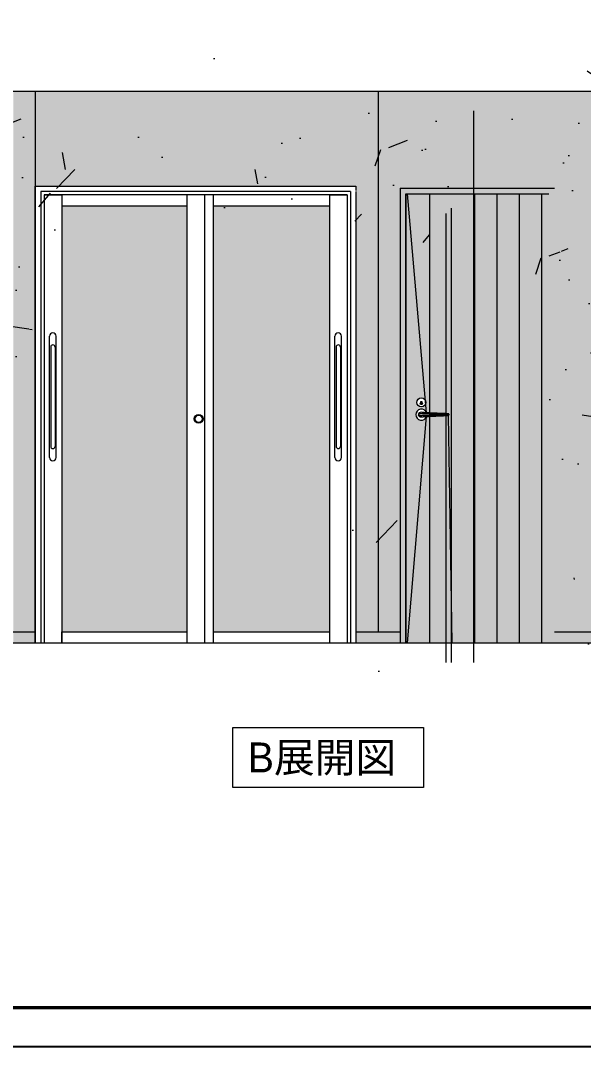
# Model space of a CAD drawing. Header units: millimetres. Extents: x 0 to 1313252738, y -131 to 560100888.
# Drawn here: x 1312675421 to 1312677974, y 559991688 to 559996339 of the extents above; entities that cross this region are included whole.
import ezdxf

# ---------------------------------------------------------------- set-up
doc = ezdxf.new("R2010")
doc.units = ezdxf.units.MM
doc.layers.get('0').update_dxf_attribs({"lineweight": 0})
doc.layers.add('003間仕切り', color=7, linetype='Continuous', lineweight=13)
doc.layers.add('01用紙枠', color=5, linetype='Continuous')
doc.styles.add('onnjuku', font='arial.ttf')
pattern_1 = [(50, (3458.791142463685, -67729.44258916378), (874.4864111808189, -76.5076105867348), [91.43999999999998, -1005.84]), (355, (3458.791142463685, -67729.44258916378), (-169.1684228398528, 917.0728571473683), [73.15199999999999, -804.6748040159997]), (100.4514446999999, (3531.664776063684, -67735.81820596378), (705.3179860336955, 840.5652091785362), [77.71204223999995, -854.8331740799997]), (46.1842, (3458.791142463685, -67485.60258916378), (1301.179396282223, -201.8031740770902), [137.1599999999999, -1508.759999999999]), (96.63555760999989, (3567.222662463684, -67502.41938916378), (1139.539843447214, 1187.645398069063), [116.568111072, -1282.250919168]), (351.1841511700001, (3458.791142463685, -67485.60258916378), (1139.539843511889, 1187.645398010556), [109.727841936, -1207.006713216]), (21, (3580.711142463684, -67546.56258916378), (727.7490780918356, -490.8729512980204), [91.43999999999998, -1005.84]), (326, (3580.711142463684, -67546.56258916378), (296.6497360687059, 884.1022373871323), [73.15199999999999, -804.6719999999997]), (71.45144499999998, (3641.356898943685, -67587.46866868378), (1024.398812537837, 393.2292906523451), [77.71204223999997, -854.8317004799997]), (37.50000000000001, (3458.791142463685, -67729.44258916378), (14.82529560284072, 405.8641865911348), [0, -794.9183999999997, 0, -816.8639999999997, 0, -807.7199999999997]), (7.499999999999999, (3458.791142463685, -67729.44258916378), (320.7343800494675, 480.8667591269735), [0, -465.7343999999998, 0, -776.6303999999997, 0, -307.8479999999999]), (327.5, (3186.909542463684, -67729.44258916378), (650.8348568009826, -27.49797116483252), [0, -304.8, 0, -950.9759999999997, 0, -1261.871999999999]), (317.5, (3064.989542463685, -67729.44258916378), (711.0200706528864, 122.0471569599985), [0, -396.2399999999998, 0, -631.5455999999998, 0, -896.1119999999997])]

msp = doc.modelspace()

# ---------------------------------------------------------------- hatches: boundary and pattern name
at = {"true_color": 0x575757, "transparency": 33554687}
h = msp.add_hatch(color=251, dxfattribs=at)
h.dxf.hatch_style = 1
h.paths.add_polyline_path([(1312675487.389112, 559996018.3802477), (1312675387.389112, 559996018.3802477), (1312675387.389112, 559993518.3802477), (1312675487.389112, 559993518.3802477)])
at = {"true_color": 0xc7c8ca, "transparency": 33554687}
h = msp.add_hatch(dxfattribs=at)
h.set_pattern_fill('AR-CONC', color=9, scale=4.799999999999998)
h.set_pattern_definition(pattern_1)
h.paths.add_polyline_path([(1312675487.389112, 559996018.3802477), (1312675387.389112, 559996018.3802477), (1312675387.389112, 559993568.3802478), (1312675487.389112, 559993568.3802478)])
at = {"true_color": 0x575757, "transparency": 33554687}
h = msp.add_hatch(color=251, dxfattribs=at)
h.dxf.hatch_style = 1
h.paths.add_polyline_path([(1312676941.764112, 559996018.3802477), (1312675487.389112, 559996018.3802477), (1312675487.389112, 559995588.3802478), (1312676941.764112, 559995588.3802478)])
h.paths.add_polyline_path([(1312677042.389112, 559996018.3802477), (1312676941.764112, 559996018.3802477), (1312676941.764112, 559993518.3802477), (1312677042.389112, 559993518.3802477)])
h.paths.add_polyline_path([(1312677942.389111, 559996018.3802477), (1312677042.389112, 559996018.3802477), (1312677042.389112, 559993518.3802477), (1312677142.998455, 559993518.3802477), (1312677142.998455, 559995578.3802477), (1312677842.38548, 559995578.3802477), (1312677842.38548, 559993518.3802477), (1312677942.389112, 559993518.3802477)])
h.paths.add_polyline_path([(1312680132.389112, 559996018.3802477), (1312677942.389111, 559996018.3802477), (1312677942.389112, 559993518.3802477), (1312680132.389112, 559993518.3802477)])
at = {"true_color": 0xc7c8ca, "transparency": 33554687}
h = msp.add_hatch(dxfattribs=at)
h.set_pattern_fill('AR-CONC', color=9, scale=4.799999999999998)
h.set_pattern_definition(pattern_1)
h.paths.add_polyline_path([(1312677042.389112, 559996018.3802477), (1312675487.389112, 559996018.3802477), (1312675487.389112, 559993518.3802477), (1312675487.389112, 559995588.3802478), (1312676941.764112, 559995588.3802478), (1312676941.764112, 559993568.3802477), (1312677042.389112, 559993568.3802477)])
h.paths.add_polyline_path([(1312677942.389111, 559996018.3802477), (1312677042.389112, 559996018.3802477), (1312677042.389112, 559993568.3802477), (1312677142.998455, 559993568.3802477), (1312677142.998455, 559995578.3802477), (1312677842.38548, 559995578.3802477), (1312677842.38548, 559993518.3802477), (1312677942.389112, 559993518.3802477)])
h.paths.add_polyline_path([(1312680132.389112, 559996018.3802477), (1312677942.389111, 559996018.3802477), (1312677942.389112, 559993568.3802477), (1312680132.389112, 559993568.3802477)])
at = {"true_color": 0xbb8a63, "transparency": 33554582}
h = msp.add_hatch(color=23, dxfattribs=at)
h.dxf.hatch_style = 1
h.paths.add_polyline_path([(1312677842.38548, 559995578.3802477), (1312677142.998455, 559995578.3802477), (1312677142.998455, 559993518.3802477), (1312677167.998455, 559993518.3802477), (1312677167.998455, 559995553.3802477), (1312677817.38548, 559995553.3802477), (1312677817.38548, 559993518.3802477), (1312677842.38548, 559993518.3802477)])
h = msp.add_hatch(color=23, dxfattribs=at)
h.dxf.hatch_style = 1
h.paths.add_polyline_path([(1312677817.38548, 559995553.3802477), (1312677167.998455, 559995553.3802477), (1312677167.998455, 559993518.3802477), (1312677817.38548, 559993518.3802477)])
h.paths.add_polyline_path([(1312677258.433168, 559994607.9571563, -1), (1312677218.433168, 559994607.9571563, -1)], flags=16)
h.paths.add_polyline_path([(1312677239.433168, 559994605.8112589), (1312677239.433168, 559994599.1030539, 0.3316792783876068), (1312677241.933168, 559994602.4571563, 0.3316792783876068)], flags=0)
h.paths.add_polyline_path([(1312677240.933147, 559994609.8571703, -0.6035845926746408), (1312677238.433157, 559994606.2071565, -0.4142143927966914), (1312677242.183168, 559994602.4571565, -1), (1312677234.683168, 559994602.4571565, -0.5245285834418827), (1312677238.433154, 559994607.3571703, -0.4142143927967002), (1312677235.933147, 559994609.8571703, -1)], flags=0)
edge = h.paths.add_edge_path(flags=16)
edge.add_spline(control_points=[(1312677361.618057, 559994555.9942942), (1312677361.627463, 559994555.9933916), (1312677361.650796, 559994555.9911526), (1312677361.721091, 559994555.982617), (1312677361.846525, 559994555.9615244), (1312677362.019581, 559994555.9183704), (1312677362.22895, 559994555.8426356), (1312677362.459982, 559994555.7269137), (1312677362.694007, 559994555.5609086), (1312677362.858204, 559994555.4214735), (1312677362.928396, 559994555.328081), (1312677362.9356, 559994555.3184953)], knot_values=[0, 0, 0, 0, 0.0366608344931706, 0.0909421271622541, 0.1725750643965905, 0.2889107491853134, 0.4317694376781979, 0.595746282723437, 0.7780873161327286, 0.9772231411986574, 1, 1, 1, 1], degree=3, periodic=0)
edge.add_line((1312677363.433139, 559994554.9342049), (1312677363.433139, 559994549.9168619))
edge.add_spline(control_points=[(1312677362.84557, 559994549.5046246), (1312677362.833165, 559994549.4902438), (1312677362.720995, 559994549.3602046), (1312677362.478001, 559994549.1973819), (1312677362.158512, 559994549.0416318), (1312677361.908424, 559994548.9675499), (1312677361.736626, 559994548.9362174), (1312677361.652222, 559994548.9259717), (1312677361.63138, 559994548.9240521), (1312677361.62521, 559994548.923484)], knot_values=[0, 0, 0, 0, 0.0396979217515084, 0.3589742279898601, 0.5991347982222562, 0.7833594766537747, 0.9036591142798254, 0.9714798390404108, 1, 1, 1, 1], degree=3, periodic=0)
edge.add_spline(control_points=[(1312677361.62521, 559994548.923484), (1312677361.275332, 559994548.903116), (1312677361.1175, 559994548.8954233), (1312677360.974181, 559994548.8866813), (1312677360.721949, 559994548.8718653), (1312677360.543678, 559994548.860979), (1312677360.293073, 559994548.8453672), (1312677360.028289, 559994548.8283393), (1312677359.669016, 559994548.8047428), (1312677358.802252, 559994548.7479028), (1312677357.692356, 559994548.6772513), (1312677356.224665, 559994548.5882101), (1312677354.890716, 559994548.5103191), (1312677353.404283, 559994548.426813), (1312677351.783472, 559994548.3392144), (1312677350.144611, 559994548.2537805), (1312677348.633255, 559994548.1772833), (1312677347.397434, 559994548.1161141), (1312677346.361318, 559994548.0656277), (1312677345.380066, 559994548.0183973), (1312677344.263819, 559994547.9653491), (1312677343.019875, 559994547.9070275), (1312677341.772634, 559994547.8492973), (1312677340.651696, 559994547.7979513), (1312677339.651807, 559994547.7525076), (1312677338.67927, 559994547.7085904), (1312677337.609666, 559994547.6605854), (1312677336.386919, 559994547.606041), (1312677334.981779, 559994547.543755), (1312677333.39158, 559994547.4737102), (1312677331.652972, 559994547.3975874), (1312677329.146951, 559994547.28844), (1312677326.022772, 559994547.1532333), (1312677322.401836, 559994546.9970733), (1312677319.024127, 559994546.8512082), (1312677315.767069, 559994546.7102518), (1312677311.831673, 559994546.5396211), (1312677307.087508, 559994546.3333935), (1312677301.507671, 559994546.0900465), (1312677295.744719, 559994545.8378488), (1312677290.127695, 559994545.5911499), (1312677284.70664, 559994545.3522234), (1312677279.600233, 559994545.1264111), (1312677274.873028, 559994544.9166619), (1312677270.581548, 559994544.725662), (1312677267.31319, 559994544.579797), (1312677264.766195, 559994544.4658946), (1312677263.240322, 559994544.397559), (1312677262.350521, 559994544.3576846), (1312677262.080132, 559994544.3455635)], knot_values=[0.2787090509635501, 0.2787090509635501, 0.2787090509635501, 0.2787090509635501, 0.2823170019782537, 0.2886702025896577, 0.2954723345495865, 0.302581773644538, 0.3065771552882976, 0.3101872081830765, 0.3135672909942737, 0.3169707180380535, 0.3316119760618022, 0.3408877368159605, 0.3509697131256757, 0.3619534717127302, 0.3739399860799693, 0.3863522965750849, 0.3972123660425816, 0.4062489096876016, 0.4126151020588888, 0.4191285851693502, 0.4269507417716873, 0.4361197046621483, 0.445258653655404, 0.4530940773970264, 0.4595800326028823, 0.466164239434489, 0.4734217713265965, 0.4819210901946358, 0.4916792542550049, 0.5027133144526404, 0.5150386325000589, 0.5278587628731279, 0.5548372541665052, 0.580001741062422, 0.6032306062063143, 0.6253088329038773, 0.6480057366469842, 0.6854894721900361, 0.7246015538013884, 0.7649466875960598, 0.8063759153015672, 0.8424500226884504, 0.8786195669506074, 0.913334744566612, 0.9413173052519956, 0.9682318370654934, 0.9814874257044812, 0.9943743497679421, 1, 1, 1, 1], degree=3, periodic=0)
edge.add_arc((1312677238.433139, 559994552.4584981), 25.00000009042981, 18.936298321228378, 341.0636612440524, ccw=False)
edge.add_spline(control_points=[(1312677262.080138, 559994560.5714161), (1312677263.163117, 559994560.5228568), (1312677265.824401, 559994560.4037173), (1312677270.136026, 559994560.2111468), (1312677275.091594, 559994559.9905986), (1312677280.263494, 559994559.7612027), (1312677285.557618, 559994559.5272068), (1312677291.406924, 559994559.2695608), (1312677297.673988, 559994558.9945678), (1312677304.288135, 559994558.7055397), (1312677310.636933, 559994558.4291829), (1312677315.877474, 559994558.2019143), (1312677320.175764, 559994558.0160068), (1312677323.725212, 559994557.8628638), (1312677327.528028, 559994557.6987401), (1312677331.095295, 559994557.5439191), (1312677334.212459, 559994557.4073132), (1312677336.67853, 559994557.2981083), (1312677338.813209, 559994557.2025111), (1312677340.837902, 559994557.1107137), (1312677342.981484, 559994557.0120202), (1312677345.362497, 559994556.8999476), (1312677347.553369, 559994556.7936039), (1312677349.460784, 559994556.6980691), (1312677351.0798, 559994556.614688), (1312677352.73652, 559994556.5265123), (1312677354.432317, 559994556.4326661), (1312677356.10416, 559994556.3360019), (1312677357.519486, 559994556.2500424), (1312677358.592652, 559994556.1822339), (1312677359.377175, 559994556.1314973), (1312677360.072726, 559994556.0860049), (1312677360.416499, 559994556.0640564), (1312677360.672098, 559994556.048136), (1312677360.884641, 559994556.03526), (1312677361.085069, 559994556.024041), (1312677361.174834, 559994556.0183076), (1312677361.295406, 559994556.0126917), (1312677361.618057, 559994555.9942942)], knot_values=[0, 0, 0, 0, 0.0227886950864748, 0.0560132905497112, 0.0908950971508266, 0.1274306819734849, 0.165420164177103, 0.2030559417090828, 0.2514823428818398, 0.2983953986810849, 0.3433204599579821, 0.3859421644491018, 0.4091768997244799, 0.4340568245009968, 0.4607725358702633, 0.489178508687844, 0.5090633651188576, 0.5263722338320967, 0.5411481401996714, 0.5541282814902619, 0.5691818261893373, 0.5865611853836479, 0.6047178723486634, 0.6161622195225961, 0.6278766189463081, 0.6401145487936541, 0.6528141819885782, 0.665910305529775, 0.6780610315749618, 0.6857536884412285, 0.6924036515167536, 0.698417491840605, 0.7054190856173176, 0.7108139990989962, 0.7161831413760938, 0.7214412895385774, 0.7267346285394848, 0.7282118825091429, 0.7282118825091429, 0.7282118825091429, 0.7282118825091429], degree=3, periodic=0)
edge = h.paths.add_edge_path(flags=16)
edge.add_spline(control_points=[(1312677224.933205, 559994555.2780058), (1312677224.933174, 559994555.2741368), (1312677224.933153, 559994555.2702658), (1312677224.933144, 559994555.2663932)], knot_values=[0.9870923865814654, 0.9870923865814654, 0.9870923865814654, 0.9870923865814654, 0.9961924235580546, 0.9961924235580546, 0.9961924235580546, 0.9961924235580546], degree=3, periodic=0)
edge.add_spline(control_points=[(1312677224.933139, 559994555.3276453), (1312677224.931275, 559994555.3236756), (1312677224.92932, 559994555.3195108), (1312677224.933518, 559994555.3108925), (1312677224.933725, 559994555.3104793)], knot_values=[0.606881078188021, 0.606881078188021, 0.606881078188021, 0.606881078188021, 0.9815917706273896, 0.9999999999999998, 0.9999999999999998, 0.9999999999999998, 0.9999999999999998], degree=3, periodic=0)
edge.add_line((1312677224.933139, 559994555.3127136), (1312677224.933139, 559994555.2779161))
edge.add_spline(control_points=[(1312677224.933144, 559994555.2663933), (1312677224.933143, 559994555.2663944), (1312677224.925482, 559994555.2706506), (1312677224.930017, 559994555.274397), (1312677224.933183, 559994555.2779808), (1312677224.933205, 559994555.2780058)], knot_values=[0.1677729252827684, 0.1677729252827684, 0.1677729252827684, 0.1677729252827684, 0.1677958727468191, 0.2592945470190888, 0.2599375736149136, 0.2599375736149136, 0.2599375736149136, 0.2599375736149136], degree=3, periodic=0)
h.paths.add_polyline_path([(1312677243.183139, 559994602.45718, -1), (1312677233.683139, 559994602.45718, -1)], flags=0)
edge = h.paths.add_edge_path(flags=0)
edge.add_spline(control_points=[(1312677241.525013, 559994542.425851), (1312677241.527698, 559994542.4265873), (1312677241.58456, 559994542.4421772), (1312677241.371088, 559994542.4073462), (1312677240.872559, 559994542.3380518), (1312677240.066295, 559994542.2567635), (1312677239.089089, 559994542.210592), (1312677238.031025, 559994542.2154425), (1312677237.01765, 559994542.2674164), (1312677236.167761, 559994542.3398046), (1312677235.571816, 559994542.3965871), (1312677235.290262, 559994542.405667), (1312677235.360989, 559994542.3505188), (1312677235.779404, 559994542.2427392), (1312677236.488248, 559994542.1236664), (1312677237.404772, 559994542.0317429), (1312677238.0903, 559994542.0293231), (1312677238.433139, 559994542.0281128)], knot_values=[0, 0, 0, 0, 0.0035477413769559, 0.0751312596481556, 0.146867819244235, 0.2179130773557468, 0.2886873550605367, 0.359981299035395, 0.4317240386270504, 0.5030398712921657, 0.5735936678978727, 0.644304355268151, 0.7161376993519242, 0.7883910456414966, 0.8595047763126807, 0.9297369107220655, 1, 1, 1, 1], degree=3, periodic=0)
edge.add_arc((1312677238.050327, 559994557.7485446), 15.79004613069576, 255.6678066370236, 284.4383774481003, ccw=False)
at = {"true_color": 0x4f3717, "transparency": 33554687}
h = msp.add_hatch(dxfattribs=at)
h.set_pattern_fill('_USER', color=39, scale=100, angle=89, pattern_type=0)
h.set_pattern_definition([(89, (3458.791142463685, -67729.44258916378), (-99.98476951563913, 1.745240643728337), [])])
h.paths.add_polyline_path([(1312677817.38548, 559995553.3802477), (1312677167.998455, 559995553.3802477), (1312677167.998455, 559993518.3802477), (1312677817.38548, 559993518.3802477)])
h.paths.add_polyline_path([(1312677258.433168, 559994607.9571563, -1), (1312677218.433168, 559994607.9571563, -1)], flags=16)
edge = h.paths.add_edge_path(flags=0)
edge.add_spline(control_points=[(1312677232.933139, 559994549.2121123), (1312677233.013344, 559994549.2012407), (1312677233.094417, 559994549.195918), (1312677233.25654, 559994549.1969295), (1312677233.499724, 559994549.1984504), (1312677234.067153, 559994549.2020249), (1312677235.202011, 559994549.2092786), (1312677237.471725, 559994549.2242186), (1312677242.011138, 559994549.2559441), (1312677245.902034, 559994549.2867336), (1312677253.683774, 559994549.3543931), (1312677258.871537, 559994549.4079975), (1312677274.434381, 559994549.5990324), (1312677284.809075, 559994549.7664639), (1312677300.371203, 559994550.010829), (1312677305.558579, 559994550.092243), (1312677315.933462, 559994550.2463431), (1312677321.120967, 559994550.3191048), (1312677331.496007, 559994550.4625958), (1312677336.683544, 559994550.5331774), (1312677347.058504, 559994550.6823107), (1312677352.245935, 559994550.7603303), (1312677357.433139, 559994550.8523839)], knot_values=[0, 0, 0, 0, 0.001953125, 0.001953125, 0.00390625, 0.0078125, 0.015625, 0.03125, 0.0625, 0.125, 0.125, 0.2500000000000001, 0.2500000000000001, 0.5000000000000001, 0.5000000000000001, 0.6250000000000001, 0.6250000000000001, 0.75, 0.75, 0.875, 0.875, 1, 1, 1, 1], degree=3, periodic=0)
edge.add_spline(control_points=[(1312677357.433139, 559994550.8523839), (1312677357.829283, 559994550.8570708), (1312677358.22112, 559994550.8605853), (1312677358.99623, 559994550.8663347), (1312677359.373445, 559994550.8685282), (1312677359.914473, 559994550.8715135), (1312677360.0912, 559994550.8724592), (1312677360.437309, 559994550.8743545), (1312677360.607598, 559994550.8753098), (1312677361.099003, 559994550.8782666), (1312677361.400769, 559994550.8803675), (1312677361.953819, 559994550.8852091), (1312677362.206986, 559994550.8879844), (1312677362.641916, 559994550.8939373), (1312677362.826009, 559994550.8971244), (1312677363.051632, 559994550.9018681), (1312677363.118593, 559994550.9034476), (1312677363.232673, 559994550.9064279), (1312677363.280115, 559994550.9078339), (1312677363.394286, 559994550.9116292), (1312677363.433139, 559994550.9136074), (1312677363.433139, 559994550.9144518)], knot_values=[0, 0, 0, 0, 0.1249999999999991, 0.1249999999999991, 0.2499999999999981, 0.2499999999999981, 0.3124999999999977, 0.3124999999999977, 0.3749999999999972, 0.3749999999999972, 0.4999999999999963, 0.4999999999999963, 0.6249999999999954, 0.6249999999999954, 0.7499999999999944, 0.7499999999999944, 0.8124999999999957, 0.8124999999999957, 0.8749999999999971, 0.8749999999999971, 1, 1, 1, 1], degree=3, periodic=0)
edge.add_arc((1312677361.433155, 559994554.0025442), 1.999984080248875, 270.4104465046167, 360.000023905853)
edge.add_spline(control_points=[(1312677363.433139, 559994554.002545), (1312677363.433139, 559994554.0033895), (1312677363.394281, 559994554.0053757), (1312677363.239413, 559994554.0105077), (1312677363.124149, 559994554.01361), (1312677362.89949, 559994554.0183244), (1312677362.815809, 559994554.0199137), (1312677362.630583, 559994554.0230569), (1312677362.528395, 559994554.0246189), (1312677362.199362, 559994554.0291048), (1312677361.950989, 559994554.0318164), (1312677361.397544, 559994554.0366538), (1312677361.088811, 559994554.038796), (1312677360.436825, 559994554.0427097), (1312677360.092339, 559994554.0445006), (1312677359.547621, 559994554.0475081), (1312677359.360368, 559994554.0485731), (1312677358.983628, 559994554.0508987), (1312677358.793624, 559994554.0521616), (1312677358.218824, 559994554.0564356), (1312677357.829284, 559994554.0599262), (1312677357.433139, 559994554.0646127)], knot_values=[0, 0, 0, 0, 0.1249999999999964, 0.1249999999999964, 0.2499999999999928, 0.2499999999999928, 0.3124999999999928, 0.3124999999999928, 0.374999999999993, 0.374999999999993, 0.4999999999999931, 0.4999999999999931, 0.6249999999999933, 0.6249999999999933, 0.7499999999999934, 0.7499999999999934, 0.8124999999999949, 0.8124999999999949, 0.8749999999999966, 0.8749999999999966, 1, 1, 1, 1], degree=3, periodic=0)
edge.add_spline(control_points=[(1312677357.433139, 559994554.0646127), (1312677352.245972, 559994554.1566659), (1312677347.058578, 559994554.234685), (1312677336.683692, 559994554.3838174), (1312677331.496192, 559994554.4543984), (1312677321.121226, 559994554.5978885), (1312677315.933758, 559994554.6706494), (1312677305.558949, 559994554.8247482), (1312677300.37161, 559994554.9061613), (1312677284.809593, 559994555.1505249), (1312677274.434973, 559994555.3179555), (1312677258.87224, 559994555.5089916), (1312677253.684515, 559994555.5625964), (1312677245.902829, 559994555.6302567), (1312677243.308917, 559994555.6507833), (1312677239.41803, 559994555.6791757), (1312677237.47258, 559994555.6927724), (1312677235.202885, 559994555.7077125), (1312677234.068037, 559994555.7149663), (1312677233.500612, 559994555.7185408), (1312677233.257431, 559994555.7200618), (1312677233.095309, 559994555.7210734), (1312677233.013466, 559994555.7157726), (1312677232.933139, 559994555.7048846)], knot_values=[0, 0, 0, 0, 0.1249999999999999, 0.1249999999999999, 0.2499999999999999, 0.2499999999999999, 0.3749999999999998, 0.3749999999999998, 0.4999999999999999, 0.4999999999999999, 0.75, 0.75, 0.8749999999999998, 0.8749999999999998, 0.9375, 0.9375, 0.96875, 0.984375, 0.9921875, 0.99609375, 0.998046875, 0.998046875, 1, 1, 1, 1], degree=3, periodic=0)
edge.add_spline(control_points=[(1312677232.933139, 559994555.7048846), (1312677232.933119, 559994555.7048826), (1312677232.604546, 559994555.6712612), (1312677231.836921, 559994555.5918258), (1312677230.637149, 559994555.4814842), (1312677229.392984, 559994555.3894587), (1312677228.238339, 559994555.3204192), (1312677227.221478, 559994555.2712934), (1312677226.352003, 559994555.2379473), (1312677225.670078, 559994555.2197802), (1312677225.195133, 559994555.2144487), (1312677224.954734, 559994555.2258414), (1312677224.946352, 559994555.2322174), (1312677224.943038, 559994555.2347382)], knot_values=[0, 0, 0, 0, 4.7441948496e-06, 0.0783897166331037, 0.1829943137086262, 0.290640548373357, 0.3947349826237312, 0.5017824777756453, 0.6068969574144578, 0.71504482541343, 0.8204646699868842, 0.9290178924902897, 1, 1, 1, 1], degree=3, periodic=0)
edge.add_line((1312677224.933139, 559994555.0981073), (1312677224.933139, 559994549.6823652))
edge.add_arc((1312677224.943606, 559994481.5768133), 68.10555261176754, 83.26306009936718, 90.00880571273512, ccw=False)
edge = h.paths.add_edge_path(flags=16)
edge.add_spline(control_points=[(1312677361.62521, 559994548.923484), (1312677361.275332, 559994548.903116), (1312677361.1175, 559994548.8954233), (1312677360.974181, 559994548.8866813), (1312677360.721949, 559994548.8718653), (1312677360.543678, 559994548.860979), (1312677360.293073, 559994548.8453672), (1312677360.028289, 559994548.8283393), (1312677359.669016, 559994548.8047428), (1312677358.802252, 559994548.7479028), (1312677357.692356, 559994548.6772513), (1312677356.224665, 559994548.5882101), (1312677354.890716, 559994548.5103191), (1312677353.404283, 559994548.426813), (1312677351.783472, 559994548.3392144), (1312677350.144611, 559994548.2537805), (1312677348.633255, 559994548.1772833), (1312677347.397434, 559994548.1161141), (1312677346.361318, 559994548.0656277), (1312677345.380066, 559994548.0183973), (1312677344.263819, 559994547.9653491), (1312677343.019875, 559994547.9070275), (1312677341.772634, 559994547.8492973), (1312677340.651696, 559994547.7979513), (1312677339.651807, 559994547.7525076), (1312677338.67927, 559994547.7085904), (1312677337.609666, 559994547.6605854), (1312677336.386919, 559994547.606041), (1312677334.981779, 559994547.543755), (1312677333.39158, 559994547.4737102), (1312677331.652972, 559994547.3975874), (1312677329.146951, 559994547.28844), (1312677326.022772, 559994547.1532333), (1312677322.401836, 559994546.9970733), (1312677319.024127, 559994546.8512082), (1312677315.767069, 559994546.7102518), (1312677311.831673, 559994546.5396211), (1312677307.087508, 559994546.3333935), (1312677301.507671, 559994546.0900465), (1312677295.744719, 559994545.8378488), (1312677290.127695, 559994545.5911499), (1312677284.70664, 559994545.3522234), (1312677279.600233, 559994545.1264111), (1312677274.873028, 559994544.9166619), (1312677270.581548, 559994544.725662), (1312677267.31319, 559994544.579797), (1312677264.766195, 559994544.4658946), (1312677263.240322, 559994544.397559), (1312677262.350521, 559994544.3576846), (1312677262.080132, 559994544.3455637)], knot_values=[0.2787090509635501, 0.2787090509635501, 0.2787090509635501, 0.2787090509635501, 0.2823170019782537, 0.2886702025896577, 0.2954723345495865, 0.302581773644538, 0.3065771552882976, 0.3101872081830765, 0.3135672909942737, 0.3169707180380535, 0.3316119760618022, 0.3408877368159605, 0.3509697131256757, 0.3619534717127302, 0.3739399860799693, 0.3863522965750849, 0.3972123660425816, 0.4062489096876016, 0.4126151020588888, 0.4191285851693502, 0.4269507417716873, 0.4361197046621483, 0.445258653655404, 0.4530940773970264, 0.4595800326028823, 0.466164239434489, 0.4734217713265965, 0.4819210901946358, 0.4916792542550049, 0.5027133144526404, 0.5150386325000589, 0.5278587628731279, 0.5548372541665052, 0.580001741062422, 0.6032306062063143, 0.6253088329038773, 0.6480057366469842, 0.6854894721900361, 0.7246015538013884, 0.7649466875960598, 0.8063759153015672, 0.8424500226884504, 0.8786195669506074, 0.913334744566612, 0.9413173052519956, 0.9682318370654934, 0.9814874257044812, 0.9943743497679421, 1, 1, 1, 1], degree=3, periodic=0)
edge.add_arc((1312677238.433139, 559994552.4584981), 25.00000009030983, 18.936297885485885, 341.0636619382166, ccw=False)
edge.add_spline(control_points=[(1312677262.080138, 559994560.571416), (1312677263.163117, 559994560.5228568), (1312677265.824401, 559994560.4037173), (1312677270.136026, 559994560.2111468), (1312677275.091594, 559994559.9905986), (1312677280.263494, 559994559.7612027), (1312677285.557618, 559994559.5272068), (1312677291.406924, 559994559.2695608), (1312677297.673988, 559994558.9945678), (1312677304.288135, 559994558.7055397), (1312677310.636933, 559994558.4291829), (1312677315.877474, 559994558.2019143), (1312677320.175764, 559994558.0160068), (1312677323.725212, 559994557.8628638), (1312677327.528028, 559994557.6987401), (1312677331.095295, 559994557.5439191), (1312677334.212459, 559994557.4073132), (1312677336.67853, 559994557.2981083), (1312677338.813209, 559994557.2025111), (1312677340.837902, 559994557.1107137), (1312677342.981484, 559994557.0120202), (1312677345.362497, 559994556.8999476), (1312677347.553369, 559994556.7936039), (1312677349.460784, 559994556.6980691), (1312677351.0798, 559994556.614688), (1312677352.73652, 559994556.5265123), (1312677354.432317, 559994556.4326661), (1312677356.10416, 559994556.3360019), (1312677357.519486, 559994556.2500424), (1312677358.592652, 559994556.1822339), (1312677359.377175, 559994556.1314973), (1312677360.072726, 559994556.0860049), (1312677360.416499, 559994556.0640564), (1312677360.672098, 559994556.048136), (1312677360.884641, 559994556.03526), (1312677361.085069, 559994556.024041), (1312677361.174834, 559994556.0183076), (1312677361.295406, 559994556.0126917), (1312677361.618057, 559994555.9942942)], knot_values=[0, 0, 0, 0, 0.0227886950864748, 0.0560132905497112, 0.0908950971508266, 0.1274306819734849, 0.165420164177103, 0.2030559417090828, 0.2514823428818398, 0.2983953986810849, 0.3433204599579821, 0.3859421644491018, 0.4091768997244799, 0.4340568245009968, 0.4607725358702633, 0.489178508687844, 0.5090633651188576, 0.5263722338320967, 0.5411481401996714, 0.5541282814902619, 0.5691818261893373, 0.5865611853836479, 0.6047178723486634, 0.6161622195225961, 0.6278766189463081, 0.6401145487936541, 0.6528141819885782, 0.665910305529775, 0.6780610315749618, 0.6857536884412285, 0.6924036515167536, 0.698417491840605, 0.7054190856173176, 0.7108139990989962, 0.7161831413760938, 0.7214412895385774, 0.7267346285394848, 0.7282118825091429, 0.7282118825091429, 0.7282118825091429, 0.7282118825091429], degree=3, periodic=0)
edge.add_line((1312677363.433139, 559994555.9070941), (1312677363.433139, 559994549.0103716))
h.paths.add_polyline_path([(1312677239.433168, 559994605.8112589), (1312677239.433168, 559994599.1030539, 0.3316792783876114), (1312677241.933168, 559994602.4571563, 0.3316792783876114)], flags=0)
h.paths.add_polyline_path([(1312677238.433157, 559994606.2071565, -0.4142143927966958), (1312677242.183168, 559994602.4571565, -1), (1312677234.683168, 559994602.4571565, -0.5245285834418894), (1312677238.433154, 559994607.3571703, -0.4142143927966936), (1312677235.933147, 559994609.8571703, -1), (1312677240.933147, 559994609.8571703, -0.6035845926746272)], flags=0)
h.paths.add_polyline_path([(1312677243.183139, 559994602.45718, -1), (1312677233.683139, 559994602.45718, -1)], flags=0)
edge = h.paths.add_edge_path(flags=0)
edge.add_spline(control_points=[(1312677225.320869, 559994556.5111731), (1312677225.19494, 559994556.2734476), (1312677225.098823, 559994556.086514), (1312677224.971366, 559994555.6974925), (1312677224.938424, 559994555.5062404), (1312677224.933725, 559994555.3104795)], knot_values=[0, 0, 0, 0, 0.5, 0.5, 0.9616007629205324, 0.9616007629205324, 0.9616007629205324, 0.9616007629205324], degree=3, periodic=0)
edge.add_spline(control_points=[(1312677224.933725, 559994555.3104795), (1312677224.933465, 559994555.2996687), (1312677224.933292, 559994555.2888441), (1312677224.933205, 559994555.2780058)], knot_values=[0.9616007629205324, 0.9616007629205324, 0.9616007629205324, 0.9616007629205324, 0.9870923865814654, 0.9870923865814654, 0.9870923865814654, 0.9870923865814654], degree=3, periodic=0)
edge.add_spline(control_points=[(1312677224.933205, 559994555.2780058), (1312677224.933174, 559994555.2741369), (1312677224.933153, 559994555.270266), (1312677224.933144, 559994555.2663934)], knot_values=[0.9870923865814654, 0.9870923865814654, 0.9870923865814654, 0.9870923865814654, 0.9961924235580546, 0.9961924235580546, 0.9961924235580546, 0.9961924235580546], degree=3, periodic=0)
edge.add_spline(control_points=[(1312677224.933144, 559994555.2663933), (1312677224.933143, 559994555.2663944), (1312677224.925482, 559994555.2706506), (1312677224.930017, 559994555.274397), (1312677224.933183, 559994555.2779808), (1312677224.933205, 559994555.2780058)], knot_values=[0.1677729252827684, 0.1677729252827684, 0.1677729252827684, 0.1677729252827684, 0.1677958727468191, 0.2592945470190888, 0.2599375736149136, 0.2599375736149136, 0.2599375736149136, 0.2599375736149136], degree=3, periodic=0)
edge.add_spline(control_points=[(1312677224.933205, 559994555.2780058), (1312677224.933174, 559994555.2741369), (1312677224.933153, 559994555.270266), (1312677224.933144, 559994555.2663934)], knot_values=[0.9870923865814654, 0.9870923865814654, 0.9870923865814654, 0.9870923865814654, 0.9961924235580546, 0.9961924235580546, 0.9961924235580546, 0.9961924235580546], degree=3, periodic=0)
edge.add_spline(control_points=[(1312677224.933139, 559994555.3276453), (1312677224.931275, 559994555.3236756), (1312677224.929321, 559994555.3195108), (1312677224.933518, 559994555.3108923), (1312677224.933725, 559994555.3104793)], knot_values=[0.606881078188021, 0.606881078188021, 0.606881078188021, 0.606881078188021, 0.9815917706273896, 0.9999999999999998, 0.9999999999999998, 0.9999999999999998, 0.9999999999999998], degree=3, periodic=0)
edge = h.paths.add_edge_path(flags=0)
edge.add_spline(control_points=[(1312677241.525013, 559994542.425851), (1312677241.527698, 559994542.4265873), (1312677241.58456, 559994542.4421772), (1312677241.371088, 559994542.4073462), (1312677240.872559, 559994542.3380518), (1312677240.066295, 559994542.2567635), (1312677239.089089, 559994542.210592), (1312677238.031025, 559994542.2154425), (1312677237.01765, 559994542.2674164), (1312677236.167761, 559994542.3398046), (1312677235.571816, 559994542.3965871), (1312677235.290262, 559994542.405667), (1312677235.360989, 559994542.3505188), (1312677235.779404, 559994542.2427392), (1312677236.488248, 559994542.1236664), (1312677237.404772, 559994542.0317429), (1312677238.0903, 559994542.0293231), (1312677238.433139, 559994542.0281128)], knot_values=[0, 0, 0, 0, 0.0035477413769559, 0.0751312596481556, 0.146867819244235, 0.2179130773557468, 0.2886873550605367, 0.359981299035395, 0.4317240386270504, 0.5030398712921657, 0.5735936678978727, 0.644304355268151, 0.7161376993519242, 0.7883910456414966, 0.8595047763126807, 0.9297369107220655, 1, 1, 1, 1], degree=3, periodic=0)
edge.add_arc((1312677238.050327, 559994557.7485446), 15.79004613067376, 257.9064299029286, 284.06866461297227, ccw=False)
at = {"transparency": 33554687}
h = msp.add_hatch(color=256, dxfattribs=at)
h.dxf.hatch_style = 1
h.set_gradient(color1=(173, 221, 247), name='CYLINDER')
h.paths.add_polyline_path([(1312676174.576612, 559995498.3802477), (1312675607.389112, 559995498.3802477), (1312675607.389112, 559993568.3802478), (1312676174.576612, 559993568.3802478)])
h = msp.add_hatch(color=256, dxfattribs=at)
h.dxf.hatch_style = 1
h.set_gradient(color1=(173, 221, 247), name='CYLINDER')
h.paths.add_polyline_path([(1312676821.764112, 559995498.3802477), (1312676294.576612, 559995498.3802477), (1312676294.576612, 559993568.3802477), (1312676821.764112, 559993568.3802477)])

# ---------------------------------------------------------------- linework, layer by layer
for p, q in [((1312672732.389112, 559996018.3802477), (1312680132.389112, 559996018.3802477)), ((1312675487.389112, 559996018.3802477), (1312675487.389112, 559993518.3802478)), ((1312677042.389112, 559996018.3802477), (1312677042.389112, 559993568.3802477)), ((1312677474.501911, 559995928.8238741), (1312677474.501911, 559993428.8238741)), ((1312675487.389112, 559993518.3802478), (1312675487.389112, 559995588.3802478)), ((1312675487.389112, 559995588.3802478), (1312676941.764112, 559995588.3802478)), ((1312675487.389112, 559995568.3802478), (1312675487.389112, 559993518.3802478)), ((1312676916.764112, 559995563.3802478), (1312675512.389112, 559995563.3802478)), ((1312675512.389112, 559995563.3802478), (1312675512.389112, 559993518.3802478)), ((1312676901.764112, 559995548.3802477), (1312675527.389112, 559995548.3802478)), ((1312675527.389112, 559995548.3802477), (1312675527.389112, 559993518.3802478)), ((1312675527.389112, 559995548.3802477), (1312675607.389112, 559995548.3802478)), ((1312675607.389112, 559995548.3802477), (1312675607.389112, 559993518.3802478)), ((1312676174.576612, 559995548.3802478), (1312676174.576612, 559993518.3802477)), ((1312676254.576612, 559995548.3802478), (1312676254.576612, 559993518.3802477)), ((1312676294.576612, 559995548.3802478), (1312676294.576612, 559993518.3802477)), ((1312676821.764112, 559995548.3802478), (1312676821.764112, 559993518.3802477)), ((1312676821.764112, 559995548.3802477), (1312676901.764112, 559995548.3802477)), ((1312676901.764112, 559995548.3802477), (1312676861.764112, 559995548.3802477)), ((1312676901.764112, 559995548.3802478), (1312676901.764112, 559993518.3802477)), ((1312676916.764112, 559995563.3802478), (1312676916.764112, 559993518.3802477)), ((1312676941.764112, 559995588.3802478), (1312676941.764112, 559995568.3802478)), ((1312676941.764112, 559995563.3802478), (1312676941.764112, 559993518.3802477)), ((1312677142.998455, 559995578.3802477), (1312677842.38548, 559995578.3802477)), ((1312677142.998455, 559995578.3802477), (1312677142.998455, 559993518.3802477)), ((1312677167.998455, 559995553.3802477), (1312677167.998455, 559993518.3802478)), ((1312677167.998455, 559993518.3802477), (1312677167.998455, 559995553.3802477)), ((1312677167.998455, 559995553.3802477), (1312677817.38548, 559995553.3802477)), ((1312675607.389112, 559995498.3802477), (1312676174.576612, 559995498.3802477)), ((1312676294.576612, 559995498.3802477), (1312676821.764112, 559995498.3802477)), ((1312677349.49828, 559995463.8238741), (1312677349.49828, 559993428.8238742)), ((1312677374.49828, 559995488.8238741), (1312677374.49828, 559993428.8238741)), ((1312675552.389112, 559994358.3802478), (1312675552.389112, 559994908.3802478)), ((1312675582.389112, 559994358.3802478), (1312675582.389112, 559994908.3802478)), ((1312676846.764112, 559994358.3802478), (1312676846.764112, 559994908.3802478)), ((1312676876.764112, 559994358.3802478), (1312676876.764112, 559994908.3802478)), ((1312675557.389112, 559994858.3802478), (1312675557.389112, 559994633.3802478)), ((1312675577.389112, 559994858.3802478), (1312675577.389112, 559994633.3802478)), ((1312676851.764112, 559994858.3802478), (1312676851.764112, 559994633.3802478)), ((1312676871.764112, 559994858.3802478), (1312676871.764112, 559994633.3802478)), ((1312675557.389112, 559994633.3802478), (1312675557.389112, 559994408.3802478)), ((1312675577.389112, 559994633.3802478), (1312675577.389112, 559994408.3802478)), ((1312676851.764112, 559994633.3802478), (1312676851.764112, 559994408.3802478)), ((1312676871.764112, 559994633.3802478), (1312676871.764112, 559994408.3802478)), ((1312677237.433168, 559994599.1030536), (1312677237.433168, 559994605.8112603)), ((1312677239.433168, 559994599.1030536), (1312677239.433168, 559994605.8112603)), ((1312677224.933139, 559994555.2002827), (1312677224.933139, 559994549.6506003)), ((1312677363.433139, 559994554.002545), (1312677363.433139, 559994550.9144518)), ((1312675387.389112, 559993568.3802478), (1312675487.389112, 559993568.3802478)), ((1312675607.389112, 559993518.3802478), (1312675607.389112, 559993568.3802478)), ((1312675607.389112, 559993568.3802478), (1312676174.576612, 559993568.3802478)), ((1312676294.576612, 559993568.3802477), (1312676821.764112, 559993568.3802477)), ((1312676941.764112, 559993568.3802477), (1312677142.998455, 559993568.3802477)), ((1312677842.38548, 559993568.3802477), (1312680132.389112, 559993568.3802477)), ((1312672732.389112, 559993518.3802477), (1312681028.931871, 559993518.3802477))]:
    msp.add_line(p, q)
for centre, radius in [((1312677238.433167, 559994607.9571563), 19.99999999999962), ((1312677238.433139, 559994602.45718), 4.75), ((1312677238.433168, 559994602.4571565), 3.75), ((1312677238.433168, 559994602.4571563), 3.500000499999999), ((1312677238.433147, 559994609.8571703), 2.5), ((1312676228.724285, 559994533.3802478), 20), ((1312676228.724285, 559994533.3802478), 16.01813614368438)]:
    msp.add_circle(centre, radius)
for centre, radius, start, end in [((1312675567.389112, 559994908.3802478), 15, 0, 180), ((1312676861.764112, 559994908.3802478), 15, 0, 180), ((1312675567.389112, 559994858.3802478), 10, 0, 180), ((1312676861.764112, 559994858.3802478), 10, 0, 180), ((1312677238.433139, 559994552.4584985), 25, 18.93629505800606, 341.0636617456235), ((1312677224.943606, 559994481.5768131), 68.10555281946961, 83.26306228662288, 90.01046384965818), ((1312677238.050327, 559994547.1684521), 15.79004614430343, 72.14901921749603, 143.723380490368), ((1312677238.050327, 559994557.7485446), 15.79004614430344, 216.276619509632, 287.8799031446317), ((1312677361.433153, 559994550.9144531), 1.999985545755409, 315.0654324221571, 359.9999658490542), ((1312677361.433155, 559994554.0025442), 1.999984051612658, 2.049056751e-05, 41.22499486100008), ((1312675567.389112, 559994408.3802478), 10, 180, 0), ((1312676861.764112, 559994408.3802478), 10, 180, 0), ((1312675567.389112, 559994358.3802478), 15, 180, 0), ((1312676861.764112, 559994358.3802478), 15, 180, 0)]:
    msp.add_arc(centre, radius, start, end)
for points, knots in [([(1312677224.943038, 559994555.2347382), (1312677224.925701, 559994555.2382491), (1312677224.877139, 559994555.2480838), (1312677224.972288, 559994555.254568), (1312677224.920839, 559994555.2668152), (1312677224.947995, 559994555.289248), (1312677224.927592, 559994555.3158287), (1312677224.931275, 559994555.3236756), (1312677224.933139, 559994555.3276453)], [0, 0, 0, 0, 0.0262081850589697, 0.0734146106995821, 0.1677958727468191, 0.2592945470190888, 0.6252893075606312, 1, 1, 1, 1]), ([(1312677225.320869, 559994556.5111731), (1312677225.19494, 559994556.2734476), (1312677225.098823, 559994556.086514), (1312677224.966276, 559994555.681958), (1312677224.933139, 559994555.4743897), (1312677224.933139, 559994555.2615316)], [0, 0, 0, 0, 0.5, 0.5, 1, 1, 1, 1]), ([(1312677225.3209, 559994548.4058461), (1312677225.19494, 559994548.5774354), (1312677225.098823, 559994548.7643689), (1312677224.966276, 559994549.168925), (1312677224.933139, 559994549.3764933), (1312677224.933139, 559994549.6506003)], [0, 0, 0, 0, 0.5, 0.5, 1, 1, 1, 1]), ([(1312677232.933139, 559994555.7048846), (1312677232.933119, 559994555.7048826), (1312677232.604546, 559994555.6712612), (1312677231.836921, 559994555.5918258), (1312677230.637149, 559994555.4814842), (1312677229.392984, 559994555.3894587), (1312677228.238339, 559994555.3204192), (1312677227.221478, 559994555.2712934), (1312677226.352003, 559994555.2379473), (1312677225.670078, 559994555.2197802), (1312677225.195133, 559994555.2144487), (1312677224.954734, 559994555.2258414), (1312677224.946352, 559994555.2322174), (1312677224.943038, 559994555.2347382)], [0, 0, 0, 0, 4.7441948496e-06, 0.0783897166331037, 0.1829943137086262, 0.290640548373357, 0.3947349826237312, 0.5017824777756453, 0.6068969574144578, 0.71504482541343, 0.8204646699868842, 0.9290178924902897, 1, 1, 1, 1]), ([(1312677357.433139, 559994554.0646127), (1312677352.245972, 559994554.1566659), (1312677347.058578, 559994554.234685), (1312677336.683692, 559994554.3838174), (1312677331.496192, 559994554.4543984), (1312677321.121226, 559994554.5978885), (1312677315.933758, 559994554.6706494), (1312677305.558949, 559994554.8247482), (1312677300.37161, 559994554.9061613), (1312677284.809593, 559994555.1505249), (1312677274.434973, 559994555.3179555), (1312677258.87224, 559994555.5089916), (1312677253.684515, 559994555.5625964), (1312677245.902829, 559994555.6302567), (1312677243.308917, 559994555.6507833), (1312677239.41803, 559994555.6791757), (1312677237.47258, 559994555.6927724), (1312677235.202885, 559994555.7077125), (1312677234.068037, 559994555.7149663), (1312677233.500612, 559994555.7185408), (1312677233.257431, 559994555.7200618), (1312677233.095309, 559994555.7210734), (1312677233.013466, 559994555.7157726), (1312677232.933139, 559994555.7048846)], [0, 0, 0, 0, 0.1249999999999999, 0.1249999999999999, 0.2499999999999999, 0.2499999999999999, 0.3749999999999998, 0.3749999999999998, 0.4999999999999999, 0.4999999999999999, 0.75, 0.75, 0.8749999999999998, 0.8749999999999998, 0.9375, 0.9375, 0.96875, 0.984375, 0.9921875, 0.99609375, 0.998046875, 0.998046875, 1, 1, 1, 1]), ([(1312677232.933139, 559994549.2121123), (1312677233.013344, 559994549.2012407), (1312677233.094417, 559994549.195918), (1312677233.25654, 559994549.1969295), (1312677233.499724, 559994549.1984504), (1312677234.067153, 559994549.2020249), (1312677235.202011, 559994549.2092786), (1312677237.471725, 559994549.2242186), (1312677242.011138, 559994549.2559441), (1312677245.902034, 559994549.2867336), (1312677253.683774, 559994549.3543931), (1312677258.871537, 559994549.4079975), (1312677274.434381, 559994549.5990324), (1312677284.809075, 559994549.7664639), (1312677300.371203, 559994550.010829), (1312677305.558579, 559994550.092243), (1312677315.933462, 559994550.2463431), (1312677321.120967, 559994550.3191048), (1312677331.496007, 559994550.4625958), (1312677336.683544, 559994550.5331774), (1312677347.058504, 559994550.6823107), (1312677352.245935, 559994550.7603303), (1312677357.433139, 559994550.8523839)], [0, 0, 0, 0, 0.001953125, 0.001953125, 0.00390625, 0.0078125, 0.015625, 0.03125, 0.0625, 0.125, 0.125, 0.2500000000000001, 0.2500000000000001, 0.5000000000000001, 0.5000000000000001, 0.6250000000000001, 0.6250000000000001, 0.75, 0.75, 0.875, 0.875, 1, 1, 1, 1]), ([(1312677238.433139, 559994542.0281128), (1312677238.0903, 559994542.0293231), (1312677237.404772, 559994542.0317429), (1312677236.488248, 559994542.1236664), (1312677235.779404, 559994542.2427392), (1312677235.360989, 559994542.3505188), (1312677235.290262, 559994542.405667), (1312677235.571816, 559994542.3965871), (1312677236.167761, 559994542.3398046), (1312677237.01765, 559994542.2674164), (1312677238.031025, 559994542.2154425), (1312677239.089089, 559994542.210592), (1312677240.066295, 559994542.2567635), (1312677240.872559, 559994542.3380518), (1312677241.371088, 559994542.4073462), (1312677241.58456, 559994542.4421772), (1312677241.527698, 559994542.4265873), (1312677241.525013, 559994542.425851)], [0, 0, 0, 0, 0.0702630892779344, 0.1404952236873193, 0.2116089543585034, 0.2838623006480758, 0.355695644731849, 0.4264063321021274, 0.4969601287078345, 0.5682759613729497, 0.640018700964605, 0.7113126449394633, 0.7820869226442532, 0.8531321807557649, 0.9248687403518444, 0.9964522586230441, 1, 1, 1, 1]), ([(1312677241.423531, 559994542.3976707), (1312677241.412087, 559994542.3942336), (1312677241.360653, 559994542.3787847), (1312677240.934885, 559994542.2866285), (1312677240.191845, 559994542.1601571), (1312677239.300145, 559994542.0580423), (1312677238.690607, 559994542.0370008), (1312677238.433139, 559994542.0281128)], [0, 0, 0, 0, 0.0699763204518892, 0.3145241447681258, 0.5634252676748172, 0.8155910652639285, 1, 1, 1, 1]), ([(1312677361.618057, 559994555.9942942), (1312677361.295406, 559994556.0126917), (1312677361.174834, 559994556.0183076), (1312677361.085069, 559994556.024041), (1312677360.884641, 559994556.03526), (1312677360.672098, 559994556.048136), (1312677360.416499, 559994556.0640564), (1312677360.072726, 559994556.0860049), (1312677359.377175, 559994556.1314973), (1312677358.592652, 559994556.1822339), (1312677357.519486, 559994556.2500424), (1312677356.10416, 559994556.3360019), (1312677354.432317, 559994556.4326661), (1312677352.73652, 559994556.5265123), (1312677351.0798, 559994556.614688), (1312677349.460784, 559994556.6980691), (1312677347.553369, 559994556.7936039), (1312677345.362497, 559994556.8999476), (1312677342.981484, 559994557.0120202), (1312677340.837902, 559994557.1107137), (1312677338.813209, 559994557.2025111), (1312677336.67853, 559994557.2981083), (1312677334.212459, 559994557.4073132), (1312677331.095295, 559994557.5439191), (1312677327.528028, 559994557.6987401), (1312677323.725212, 559994557.8628638), (1312677320.175764, 559994558.0160068), (1312677315.877474, 559994558.2019143), (1312677310.636933, 559994558.4291829), (1312677304.288135, 559994558.7055397), (1312677297.673988, 559994558.9945678), (1312677291.406924, 559994559.2695608), (1312677285.557618, 559994559.5272068), (1312677280.263494, 559994559.7612027), (1312677275.091594, 559994559.9905986), (1312677270.136026, 559994560.2111468), (1312677265.425822, 559994560.421519), (1312677261.89366, 559994560.5797013), (1312677259.481054, 559994560.6880991), (1312677258.094832, 559994560.7500619), (1312677256.841633, 559994560.8080146), (1312677255.772985, 559994560.8601179), (1312677254.920272, 559994560.9043711), (1312677254.298615, 559994560.939259), (1312677253.894124, 559994560.9639453), (1312677253.651652, 559994560.9799179), (1312677253.479805, 559994560.9923877), (1312677253.255264, 559994561.0123389), (1312677252.904014, 559994561.0549797), (1312677252.263467, 559994561.1198704), (1312677251.452854, 559994561.2028776), (1312677250.591062, 559994561.2921326), (1312677249.776186, 559994561.3778557), (1312677248.828342, 559994561.4789246), (1312677247.79036, 559994561.5915867), (1312677246.684672, 559994561.7144223), (1312677245.743131, 559994561.8225853), (1312677244.776382, 559994561.9382704), (1312677243.846209, 559994562.0577347), (1312677243.252028, 559994562.1412706), (1312677242.960298, 559994562.1871874), (1312677242.890645, 559994562.1983188)], [0, 0, 0, 0, 0.0014772539696582, 0.0067705929705656, 0.0120287411330491, 0.0173978834101468, 0.0227927968918253, 0.029794390668538, 0.0358082309923894, 0.0424581940679145, 0.0501508509341811, 0.06230157697936799, 0.0753977005205648, 0.0880973337154888, 0.1003352635628348, 0.1120496629865468, 0.1234940101604796, 0.1416506971254951, 0.1590300563198057, 0.174083601018881, 0.1870637423094715, 0.2018396486770462, 0.2191485173902854, 0.2390333738212989, 0.2674393466388797, 0.2941550580081462, 0.3190349827846631, 0.3422697180600411, 0.3848914225511608, 0.4298164838280581, 0.4767295396273032, 0.5251559408000601, 0.5627917183320399, 0.600781200535658, 0.6373167853583164, 0.6721985919594318, 0.7054231874226682, 0.7366144704682364, 0.7465237208000101, 0.7561832825265454, 0.7657428480766472, 0.7729808749135401, 0.7800458660010788, 0.7864882121109035, 0.7912689881268528, 0.7953888224454251, 0.8010715005196725, 0.8077448088599934, 0.8162407649366107, 0.8257539585924085, 0.8354108015799399, 0.8456710016486452, 0.8555783223666011, 0.8650974343298123, 0.8810464265413799, 0.8958145520536898, 0.9101365181628428, 0.9241502197485044, 0.9461691792715341, 0.9695187827263224, 0.9782692596965696, 0.9782692596965696, 0.9782692596965696, 0.9782692596965696]), ([(1312677242.898232, 559994542.7211236), (1312677242.958272, 559994542.7305251), (1312677243.152571, 559994542.760196), (1312677243.583196, 559994542.8227162), (1312677244.238222, 559994542.9103453), (1312677245.011591, 559994543.0072418), (1312677245.8233, 559994543.1037681), (1312677246.659494, 559994543.1995564), (1312677247.537773, 559994543.2974365), (1312677248.493143, 559994543.4018536), (1312677249.467008, 559994543.5064441), (1312677250.481192, 559994543.6134335), (1312677251.498661, 559994543.7190466), (1312677252.41633, 559994543.8122274), (1312677253.046772, 559994543.8784539), (1312677253.379569, 559994543.9172997), (1312677253.566097, 559994543.9310883), (1312677253.830753, 559994543.9490566), (1312677254.217932, 559994543.972958), (1312677254.808041, 559994544.0065519), (1312677255.642983, 559994544.0503397), (1312677256.607851, 559994544.0977242), (1312677257.849969, 559994544.1558949), (1312677259.353991, 559994544.2231953), (1312677261.104004, 559994544.3018148), (1312677262.909319, 559994544.3827354), (1312677264.766195, 559994544.4658946), (1312677267.31319, 559994544.579797), (1312677270.581548, 559994544.725662), (1312677274.873028, 559994544.9166619), (1312677279.600233, 559994545.1264111), (1312677284.70664, 559994545.3522234), (1312677290.127695, 559994545.5911499), (1312677295.744719, 559994545.8378488), (1312677301.507671, 559994546.0900465), (1312677307.087508, 559994546.3333935), (1312677311.831673, 559994546.5396211), (1312677315.767069, 559994546.7102518), (1312677319.024127, 559994546.8512082), (1312677322.401836, 559994546.9970733), (1312677326.022772, 559994547.1532333), (1312677329.146951, 559994547.28844), (1312677331.652972, 559994547.3975874), (1312677333.39158, 559994547.4737102), (1312677334.981779, 559994547.543755), (1312677336.386919, 559994547.606041), (1312677337.609666, 559994547.6605854), (1312677338.67927, 559994547.7085904), (1312677339.651807, 559994547.7525076), (1312677340.651696, 559994547.7979513), (1312677341.772634, 559994547.8492973), (1312677343.019875, 559994547.9070275), (1312677344.263819, 559994547.9653491), (1312677345.380066, 559994548.0183973), (1312677346.361318, 559994548.0656277), (1312677347.397434, 559994548.1161141), (1312677348.633255, 559994548.1772833), (1312677350.144611, 559994548.2537805), (1312677351.783472, 559994548.3392144), (1312677353.404283, 559994548.426813), (1312677354.890716, 559994548.5103191), (1312677356.224665, 559994548.5882101), (1312677357.692356, 559994548.6772513), (1312677358.802252, 559994548.7479028), (1312677359.669016, 559994548.8047428), (1312677360.028289, 559994548.8283393), (1312677360.293073, 559994548.8453672), (1312677360.543678, 559994548.860979), (1312677360.721949, 559994548.8718653), (1312677360.974181, 559994548.8866813), (1312677361.1175, 559994548.8954233), (1312677361.275332, 559994548.903116), (1312677361.62521, 559994548.923484)], [0.0282406464925975, 0.0282406464925975, 0.0282406464925975, 0.0282406464925975, 0.0372451317457081, 0.0543063875010116, 0.0709594411628085, 0.0861406078067994, 0.1001044643636075, 0.1128626007140229, 0.1246092299988299, 0.1364740187414316, 0.1497747965331105, 0.1611606688386659, 0.1732810085558489, 0.1845722170431643, 0.1943561730556194, 0.2031352937457396, 0.2109020455635188, 0.2156885801300807, 0.2201554022455225, 0.2264204368596183, 0.233413260758314, 0.2406862414914978, 0.2478861865840998, 0.2596711329819916, 0.2718176819957731, 0.2843347011956079, 0.2972216252590689, 0.3104772138980566, 0.3373917457115546, 0.3653743063969382, 0.4000894840129428, 0.4362590282750997, 0.4723331356619829, 0.5137623633674905, 0.5541074971621618, 0.5932195787735141, 0.6307033143165661, 0.6534002180596729, 0.675478444757236, 0.6987073099011282, 0.723871796797045, 0.7508502880904223, 0.7636704184634913, 0.7759957365109099, 0.7870297967085454, 0.7967879607689144, 0.8052872796369536, 0.8125448115290613, 0.8191290183606678, 0.8256149735665237, 0.8334503973081462, 0.8425893463014018, 0.8517583091918629, 0.8595804657941998, 0.8660939489046613, 0.8724601412759485, 0.8814966849209686, 0.8923567543884653, 0.9047690648835808, 0.91675557925082, 0.9277393378378744, 0.9378213141475896, 0.9470970749017478, 0.9617383329254966, 0.9651417599692764, 0.9685218427804736, 0.9721318956752526, 0.976127277319012, 0.9832367164139636, 0.9900388483738924, 0.9963920489852964, 1, 1, 1, 1]), ([(1312677363.433139, 559994554.002545), (1312677363.433139, 559994554.0033895), (1312677363.394281, 559994554.0053757), (1312677363.239413, 559994554.0105077), (1312677363.124149, 559994554.01361), (1312677362.89949, 559994554.0183244), (1312677362.815809, 559994554.0199137), (1312677362.630583, 559994554.0230569), (1312677362.528395, 559994554.0246189), (1312677362.199362, 559994554.0291048), (1312677361.950989, 559994554.0318164), (1312677361.397544, 559994554.0366538), (1312677361.088811, 559994554.038796), (1312677360.436825, 559994554.0427097), (1312677360.092339, 559994554.0445006), (1312677359.547621, 559994554.0475081), (1312677359.360368, 559994554.0485731), (1312677358.983628, 559994554.0508987), (1312677358.793624, 559994554.0521616), (1312677358.218824, 559994554.0564356), (1312677357.829284, 559994554.0599262), (1312677357.433139, 559994554.0646127)], [0, 0, 0, 0, 0.1249999999999964, 0.1249999999999964, 0.2499999999999928, 0.2499999999999928, 0.3124999999999928, 0.3124999999999928, 0.374999999999993, 0.374999999999993, 0.4999999999999931, 0.4999999999999931, 0.6249999999999933, 0.6249999999999933, 0.7499999999999934, 0.7499999999999934, 0.8124999999999949, 0.8124999999999949, 0.8749999999999966, 0.8749999999999966, 1, 1, 1, 1]), ([(1312677357.433139, 559994550.8523839), (1312677357.829283, 559994550.8570708), (1312677358.22112, 559994550.8605853), (1312677358.99623, 559994550.8663347), (1312677359.373445, 559994550.8685282), (1312677359.914473, 559994550.8715135), (1312677360.0912, 559994550.8724592), (1312677360.437309, 559994550.8743545), (1312677360.607598, 559994550.8753098), (1312677361.099003, 559994550.8782666), (1312677361.400769, 559994550.8803675), (1312677361.953819, 559994550.8852091), (1312677362.206986, 559994550.8879844), (1312677362.641916, 559994550.8939373), (1312677362.826009, 559994550.8971244), (1312677363.051632, 559994550.9018681), (1312677363.118593, 559994550.9034476), (1312677363.232673, 559994550.9064279), (1312677363.280115, 559994550.9078339), (1312677363.394286, 559994550.9116292), (1312677363.433139, 559994550.9136074), (1312677363.433139, 559994550.9144518)], [0, 0, 0, 0, 0.1249999999999991, 0.1249999999999991, 0.2499999999999981, 0.2499999999999981, 0.3124999999999977, 0.3124999999999977, 0.3749999999999972, 0.3749999999999972, 0.4999999999999963, 0.4999999999999963, 0.6249999999999954, 0.6249999999999954, 0.7499999999999944, 0.7499999999999944, 0.8124999999999957, 0.8124999999999957, 0.8749999999999971, 0.8749999999999971, 1, 1, 1, 1]), ([(1312677362.9356, 559994555.3184953), (1312677362.928396, 559994555.328081), (1312677362.858204, 559994555.4214735), (1312677362.694007, 559994555.5609086), (1312677362.459982, 559994555.7269137), (1312677362.22895, 559994555.8426356), (1312677362.019581, 559994555.9183704), (1312677361.846525, 559994555.9615244), (1312677361.721091, 559994555.982617), (1312677361.650796, 559994555.9911526), (1312677361.627463, 559994555.9933916), (1312677361.618057, 559994555.9942942)], [0, 0, 0, 0, 0.0227768588013425, 0.2219126838672715, 0.404253717276563, 0.5682305623218022, 0.7110892508146865, 0.8274249356034094, 0.909057872837746, 0.9633391655068294, 1, 1, 1, 1]), ([(1312677361.62521, 559994548.923484), (1312677361.63138, 559994548.9240521), (1312677361.652222, 559994548.9259717), (1312677361.736626, 559994548.9362174), (1312677361.908424, 559994548.9675499), (1312677362.158512, 559994549.0416318), (1312677362.478001, 559994549.1973819), (1312677362.720995, 559994549.3602046), (1312677362.833165, 559994549.4902438), (1312677362.84557, 559994549.5046246)], [0, 0, 0, 0, 0.0285201609595892, 0.0963408857201746, 0.2166405233462253, 0.4008652017777439, 0.6410257720101399, 0.9603020782484915, 1, 1, 1, 1])]:
    msp.add_open_spline(points, degree=3, knots=knots)
at = {"layer": '01用紙枠'}
msp.add_lwpolyline([(1312670413.534945, 560000989.6672118), (1312670413.534945, 559991688.2530493), (1312683567.049923, 559991688.2530493), (1312683567.049923, 560000989.6672118)], close=True, dxfattribs=at)
msp.add_lwpolyline([(1312670413.534945, 560000989.6672118), (1312670413.534945, 559991688.2530493), (1312683567.049923, 559991688.2530493), (1312683567.049923, 560000989.6672118)], close=True, dxfattribs=at)
at = {"layer": '01用紙枠', "const_width": 15.65894640197697}
msp.add_lwpolyline([(1312670596.287114, 559991864.4684812), (1312683384.297753, 559991864.4684812), (1312683384.297753, 560000813.4517798), (1312670596.287114, 560000813.4517798)], close=True, dxfattribs=at)
msp.add_lwpolyline([(1312670596.287114, 559991864.4684812), (1312683384.297753, 559991864.4684812), (1312683384.297753, 560000813.4517798), (1312670596.287114, 560000813.4517798)], close=True, dxfattribs=at)

# ---------------------------------------------------------------- texts
at = {"layer": '003間仕切り', "insert": (1312676451.726367, 559993066.2657152), "char_height": 135.5541498739987, "attachment_point": 1, "style": 'onnjuku', "bg_fill": 16, "box_fill_scale": 1.5, "bg_fill_color": 256, "bg_fill_transparency": 0}
msp.add_mtext_dynamic_manual_height_columns('{\\fMS PGothic|b0|i0|c128|p50;B展開図}', width=728.9306381903825, gutter_width=677.7707493699937, heights=[0], dxfattribs=at)

doc.saveas('drawing.dxf')
